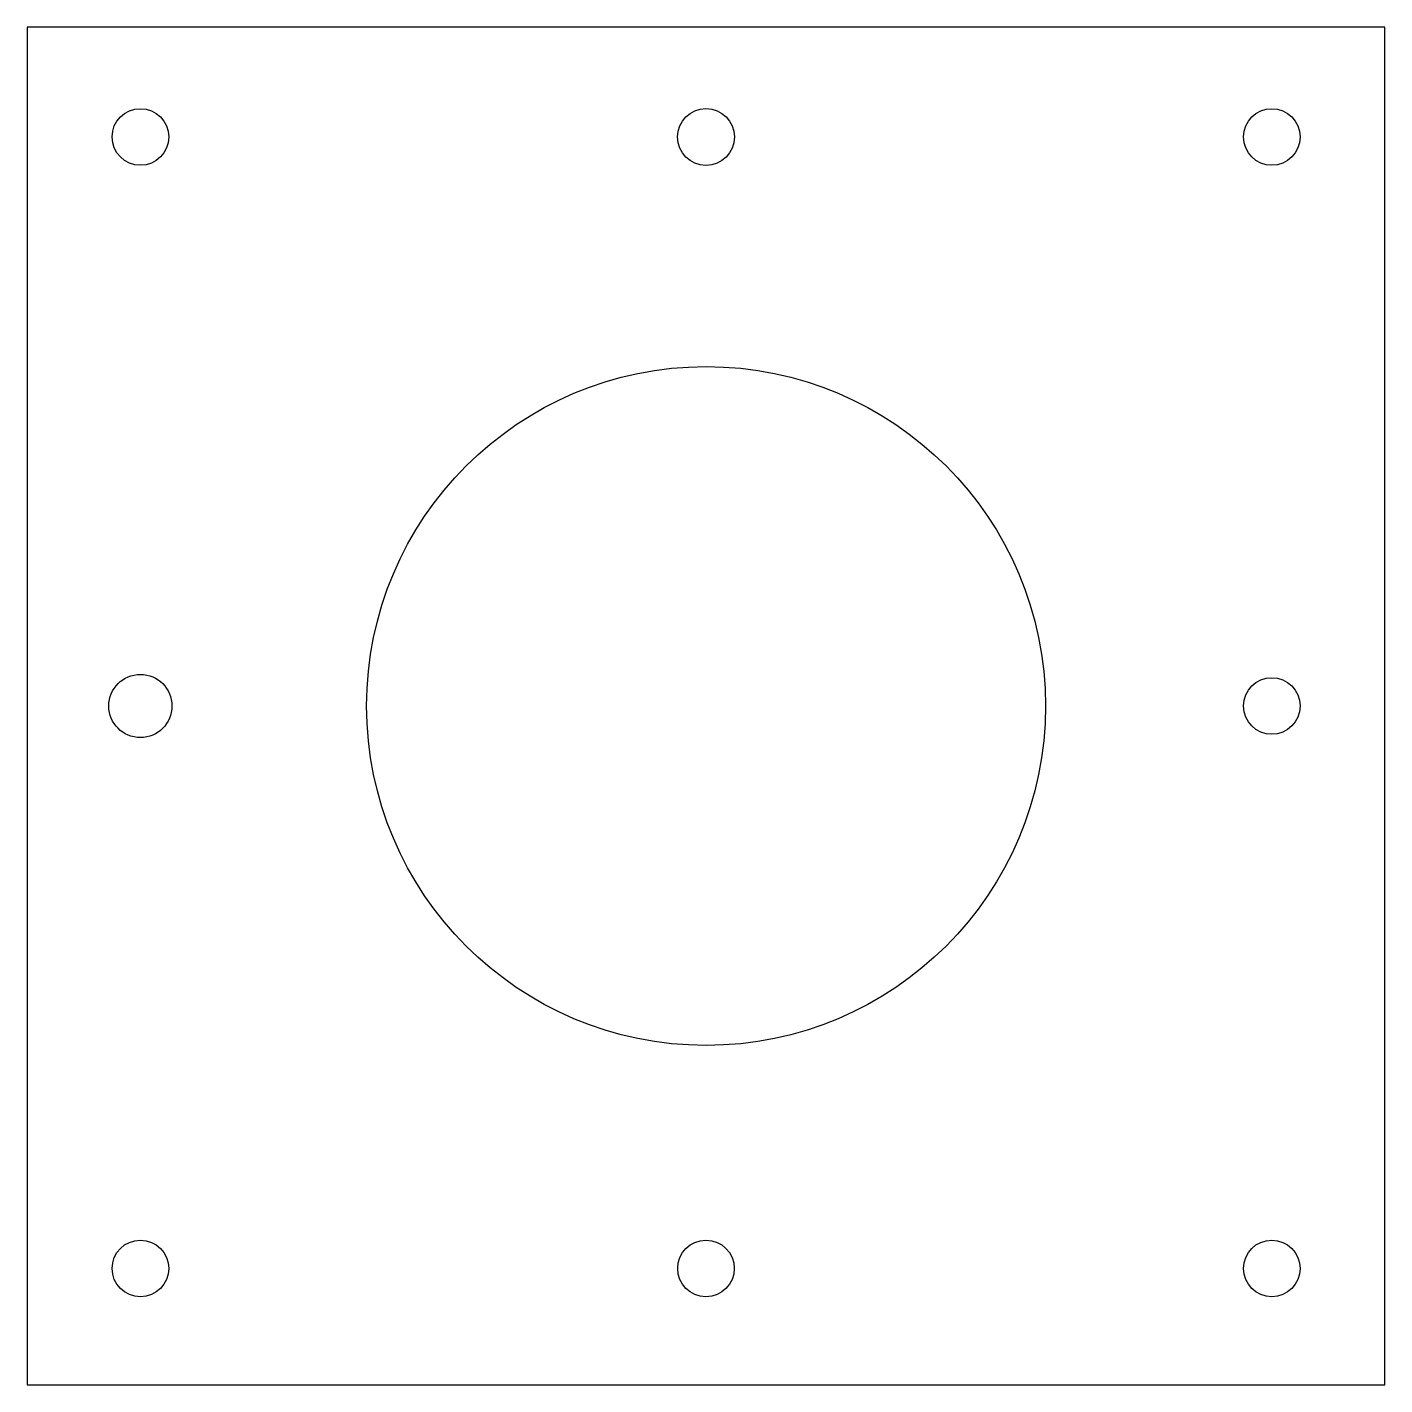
# Model space of a CAD drawing. Header units: inches. Extents: x 2.5 to 8.5, y 2.49 to 8.49.
import ezdxf

# ---------------------------------------------------------------- set-up
doc = ezdxf.new("R2010")
doc.units = ezdxf.units.IN
doc.header["$MEASUREMENT"] = 0

msp = doc.modelspace()

# ---------------------------------------------------------------- linework, layer by layer
for p, q in [((8.4996, 8.4854), (2.4996, 8.4854)), ((2.4996, 8.4854), (2.4996, 2.4854)), ((8.4996, 2.4854), (8.4996, 8.4854)), ((2.4996, 2.4854), (8.4996, 2.4854))]:
    msp.add_line(p, q)
for centre, radius in [((3, 8), 0.125), ((5.4996, 8), 0.1254), ((8, 8), 0.125), ((5.5, 5.4854), 1.5), ((3, 5.4854), 0.1396), ((8, 5.4854), 0.125), ((3, 3), 0.125), ((5.4996, 3), 0.125), ((8, 3), 0.125)]:
    msp.add_circle(centre, radius)

doc.saveas('drawing.dxf')
